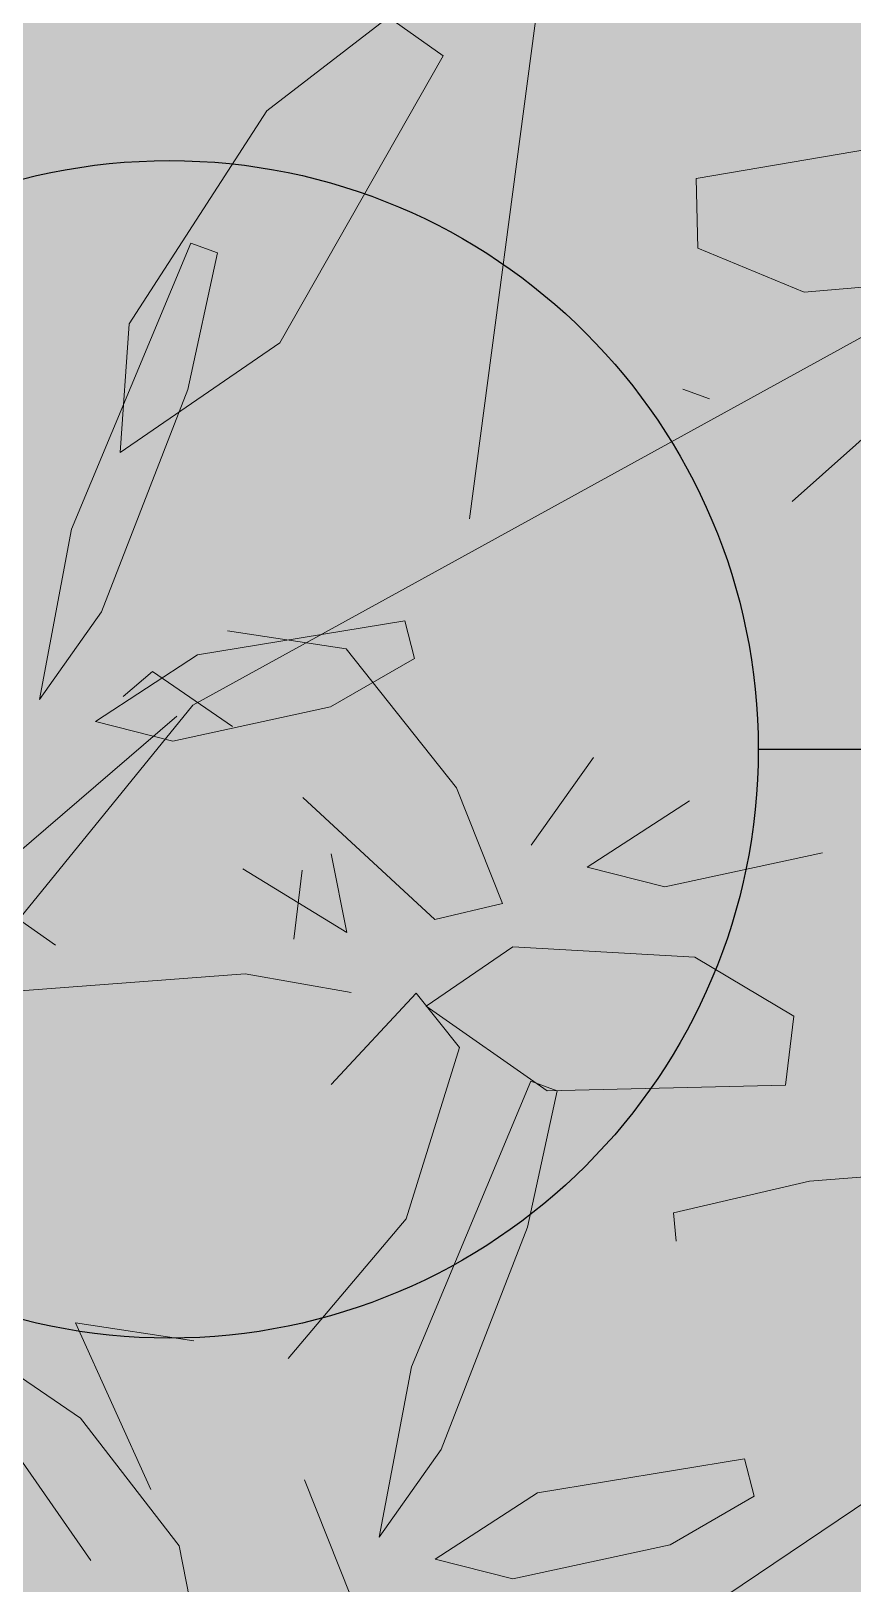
# Model space of a CAD drawing. Header units: metres. Extents: x 349703 to 349913, y 9282546 to 9282694.
# Drawn here: x 349753.898 to 349754.205, y 9282653.003 to 9282653.583 of the extents above; entities that cross this region are included whole.
import ezdxf

# ---------------------------------------------------------------- set-up
doc = ezdxf.new("R2010")
doc.units = ezdxf.units.M
doc.header["$LTSCALE"] = 0.25
for name, color, linetype, lineweight in [('AREA-VERDE', 3, 'CONTINUOUS', 9), ('ARQ-FONDO', 253, 'CONTINUOUS', 9), ('LLORAD-SIMB', 1, 'CONTINUOUS', 25)]:
    doc.layers.add(name, color=color, linetype=linetype, lineweight=lineweight)

# ---------------------------------------------------------------- blocks, each defined once
blk = doc.blocks.new('548')
at = {"layer": 'AREA-VERDE', "lineweight": 0, "true_color": 0xc4e4b2, "transparency": 33554687}
h = blk.add_hatch(color=3, dxfattribs=at)
h.dxf.hatch_style = 1
h.paths.add_polyline_path([(349595.42055, 9282651.44263), (349597.5555, 9282651.44263), (349597.5555, 9282655.2125), (349595.42055, 9282655.2125)])
blk = doc.blocks.new('ARR2')
at = {"layer": 'ARQ-FONDO', "lineweight": 5}
for p, q in [((2741.51869, 1214.83653), (2741.62746, 1215.66128)), ((2741.47485, 1215.10762), (2741.40914, 1215.05695)), ((2741.50431, 1215.08672), (2741.47485, 1215.10762)), ((2741.41621, 1214.93157), (2741.50431, 1215.08672)), ((2741.40914, 1215.05695), (2741.33491, 1214.94182)), ((2741.76797, 1215.04192), (2741.64104, 1215.02036)), ((2741.64104, 1215.02036), (2741.64191, 1214.98285)), ((2741.30373, 1214.83106), (2741.36818, 1214.98541)), ((2741.36818, 1214.98541), (2741.38252, 1214.98017)), ((2741.64191, 1214.98285), (2741.69942, 1214.95896)), ((2741.38252, 1214.98017), (2741.36652, 1214.90651)), ((2741.69942, 1214.95896), (2741.79747, 1214.96755)), ((2741.33491, 1214.94182), (2741.32994, 1214.87239)), ((2741.36929, 1214.73585), (2741.74216, 1214.94111)), ((2741.32994, 1214.87239), (2741.41621, 1214.93157)), ((2741.36652, 1214.90651), (2741.3199, 1214.78639)), ((2741.6338, 1214.90666), (2741.64814, 1214.90142)), ((2741.76631, 1214.91135), (2741.69284, 1214.84585)), ((2741.28635, 1214.73902), (2741.30373, 1214.83106)), ((2741.3199, 1214.78639), (2741.28635, 1214.73902)), ((2741.37177, 1214.76306), (2741.48362, 1214.7814)), ((2741.48362, 1214.7814), (2741.48886, 1214.76121)), ((2741.388, 1214.77613), (2741.45194, 1214.76631)), ((2741.31659, 1214.72719), (2741.37177, 1214.76306)), ((2741.45194, 1214.76631), (2741.51163, 1214.69134)), ((2741.33152, 1214.74068), (2741.3475, 1214.75409)), ((2741.3475, 1214.75409), (2741.39068, 1214.72448)), ((2741.48886, 1214.76121), (2741.44355, 1214.73496)), ((2740.93517, 1214.36421), (2741.3605, 1214.72992)), ((2741.01447, 1214.29989), (2741.36929, 1214.73585)), ((2741.44355, 1214.73496), (2741.35844, 1214.7165)), ((2741.35844, 1214.7165), (2741.31659, 1214.72719)), ((2741.58552, 1214.70764), (2741.55197, 1214.66027)), ((2741.51163, 1214.69134), (2741.5364, 1214.62872)), ((2741.49989, 1214.62024), (2741.42869, 1214.68604)), ((2741.5822, 1214.64844), (2741.63739, 1214.68431)), ((2741.44396, 1214.6556), (2741.45232, 1214.61321)), ((2741.70917, 1214.65621), (2741.62406, 1214.63775)), ((2741.22956, 1214.65211), (2741.29499, 1214.60638)), ((2741.45232, 1214.61321), (2741.3962, 1214.6476)), ((2741.4237, 1214.6095), (2741.42822, 1214.64674)), ((2741.62406, 1214.63775), (2741.5822, 1214.64844)), ((2741.5364, 1214.62872), (2741.49989, 1214.62024)), ((2741.54209, 1214.60546), (2741.49518, 1214.57336)), ((2741.64036, 1214.59989), (2741.54209, 1214.60546)), ((2741.69384, 1214.56799), (2741.64036, 1214.59989)), ((2741.26896, 1214.58114), (2741.39745, 1214.59073)), ((2741.39745, 1214.59073), (2741.45465, 1214.58082)), ((2741.44396, 1214.53104), (2741.48983, 1214.58035)), ((2741.48983, 1214.58035), (2741.51319, 1214.55103)), ((2741.49518, 1214.57336), (2741.56061, 1214.52762)), ((2741.68932, 1214.53074), (2741.69384, 1214.56799)), ((2741.51319, 1214.55103), (2741.48442, 1214.45845)), ((2741.55017, 1214.18297), (2742.08628, 1214.54424)), ((2741.48721, 1214.37856), (2741.55166, 1214.53291)), ((2741.56599, 1214.52767), (2741.55, 1214.45401)), ((2741.55166, 1214.53291), (2741.56599, 1214.52767)), ((2741.56061, 1214.52762), (2741.68932, 1214.53074)), ((2741.70222, 1214.47891), (2741.83071, 1214.4885)), ((2741.62884, 1214.46166), (2741.70222, 1214.47891)), ((2741.63028, 1214.44646), (2741.62884, 1214.46166)), ((2741.48442, 1214.45845), (2741.4206, 1214.38296)), ((2741.55, 1214.45401), (2741.50338, 1214.33389)), ((2741.30586, 1214.40238), (2741.3698, 1214.39256)), ((2741.34655, 1214.31229), (2741.30586, 1214.40238)), ((2741.26535, 1214.38034), (2741.30854, 1214.35073)), ((2741.46982, 1214.28652), (2741.48721, 1214.37856)), ((2741.31405, 1214.27385), (2741.24938, 1214.36693)), ((2741.30854, 1214.35073), (2741.36181, 1214.28185)), ((2741.50338, 1214.33389), (2741.46982, 1214.28652)), ((2741.55525, 1214.31056), (2741.6671, 1214.3289)), ((2741.6671, 1214.3289), (2741.67234, 1214.30871)), ((2741.42948, 1214.31759), (2741.45426, 1214.25497)), ((2741.50006, 1214.27469), (2741.55525, 1214.31056)), ((2741.67234, 1214.30871), (2741.62703, 1214.28246)), ((2741.36181, 1214.28185), (2741.37017, 1214.23946)), ((2741.62703, 1214.28246), (2741.54192, 1214.264)), ((2741.54192, 1214.264), (2741.50006, 1214.27469))]:
    blk.add_line(p, q, dxfattribs=at)

msp = doc.modelspace()

# ---------------------------------------------------------------- linework, layer by layer
at = {"layer": 'LLORAD-SIMB'}
msp.add_line((349754.4, 9282653.315), (349754.17, 9282653.315), dxfattribs=at)
msp.add_circle((349753.95, 9282653.315), 0.22, dxfattribs=at)

# ---------------------------------------------------------------- block references
at = {"layer": 'ARQ-FONDO'}
msp.add_blockref('548', (156.97282, 0), dxfattribs=at)
at = {"layer": 'ARQ-FONDO', "xscale": 0.6917913537138002, "yscale": 0.6917913537138002, "zscale": 0.6917913537138002}
msp.add_blockref('ARR2', (347857.50325, 9281812.9877), dxfattribs=at)

doc.saveas('drawing.dxf')
